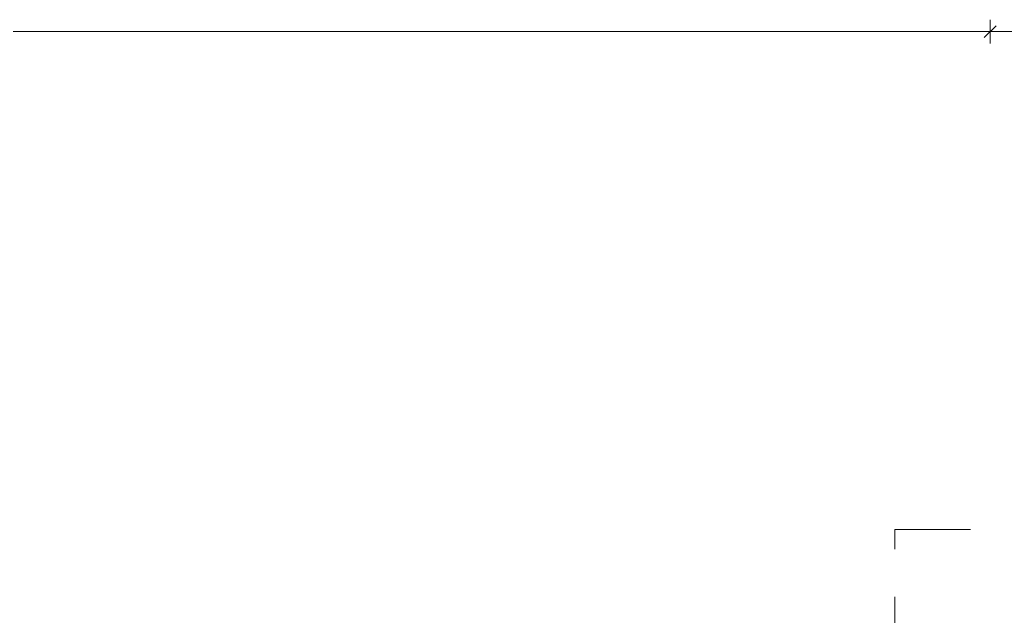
# Model space of a CAD drawing. Header units: metres. Extents: x 147 to 427, y -16 to 162.
# Drawn here: x 322.85 to 328.01, y 109.62 to 112.74 of the extents above; entities that cross this region are included whole.
import ezdxf

# ---------------------------------------------------------------- set-up
doc = ezdxf.new("R2010")
doc.units = ezdxf.units.M
doc.linetypes.add('IMPORT-Dashed _3_', pattern=[0.75, 0.5, -0.25])
doc.layers.add('1053_ARQ_BASE_MATADOURO_dwg', color=7, linetype='Continuous', lineweight=5, true_color=0x767676)
doc.layers.add('A-COTAS', color=7, linetype='Continuous', lineweight=9)
doc.layers.add('A_PROJEÇÃO', color=7, linetype='IMPORT-Dashed _3_', lineweight=5)

# ---------------------------------------------------------------- blocks, each defined once
blk = doc.blocks.new('1053_ARQ_BASE_MATADOURO_dwg_PU-Tick-4039619-TÉRREO 1_20 - Dependente 1')
at = {"layer": 'A-COTAS', "color": 253, "true_color": 0xaaaaaa}
for p, q in [((0, -1), (0, 1)), ((1, 0), (-1, 0)), ((-0.5, -0.5), (0.5, 0.5))]:
    blk.add_line(p, q, dxfattribs=at)
blk = doc.blocks.new('1053_ARQ_BASE_MATADOURO_dwg_arq geral tgov-4039641-TÉRREO 1_20 - Dependente 1')
at = {"layer": 'A-COTAS', "color": 253, "true_color": 0xaaaaaa}
for p, q in [((5.3821, 29.4947), (29.2671, 29.4947)), ((29.3921, 29.4947), (39.8551, 29.4947))]:
    blk.add_line(p, q, dxfattribs=at)
at = {"layer": 'A_PROJEÇÃO', "color": 253, "true_color": 0xaaaaaa, "flags": 128}
blk.add_lwpolyline([(32.7766, 25.1882), (32.7766, 26.8882), (28.8296, 26.8882), (28.8296, 25.1882), (29.2796, 25.1882)], dxfattribs=at)
at = {"xscale": 0.0625, "yscale": 0.0625, "zscale": 0.0625}
blk.add_blockref('1053_ARQ_BASE_MATADOURO_dwg_PU-Tick-4039619-TÉRREO 1_20 - Dependente 1', (29.3296, 29.4947), dxfattribs=at)
at = {"xscale": 0.0625, "yscale": 0.0625, "zscale": 0.0625, "rotation": 180}
blk.add_blockref('1053_ARQ_BASE_MATADOURO_dwg_PU-Tick-4039619-TÉRREO 1_20 - Dependente 1', (29.3296, 29.4947), dxfattribs=at)
blk = doc.blocks.new('1053_ARQ_BASE_MATADOURO_dwg-3625622-TÉRREO 1_20 - Dependente 1')
blk.add_blockref('1053_ARQ_BASE_MATADOURO_dwg_arq geral tgov-4039641-TÉRREO 1_20 - Dependente 1', (130.2098, 83.186))

msp = doc.modelspace()

# ---------------------------------------------------------------- block references
at = {"layer": '1053_ARQ_BASE_MATADOURO_dwg', "color": 253, "true_color": 0xaaaaaa}
msp.add_blockref('1053_ARQ_BASE_MATADOURO_dwg-3625622-TÉRREO 1_20 - Dependente 1', (168.392, 0), dxfattribs=at)

doc.saveas('drawing.dxf')
